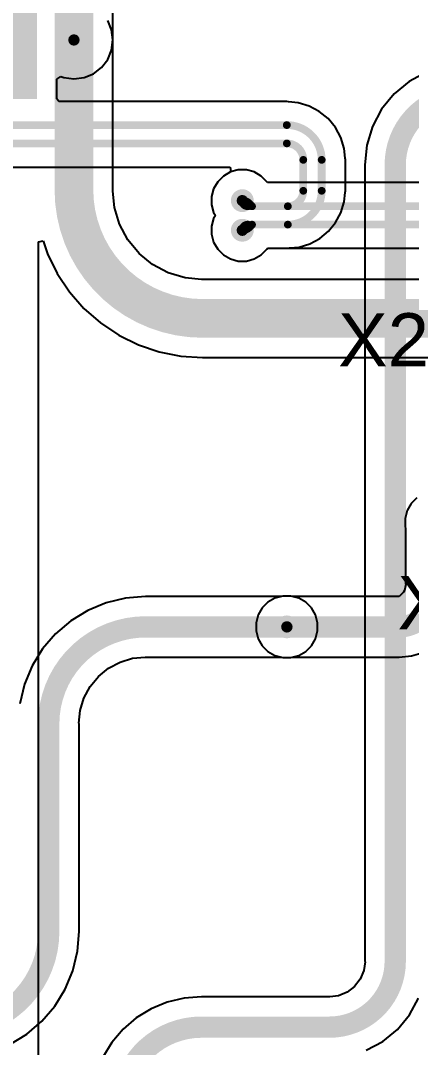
# Model space of a CAD drawing. Header units: millimetres. Extents: x -14 to 145, y 0 to 69.
# Drawn here: x 20.17 to 30.43, y 18.67 to 45.65 of the extents above; entities that cross this region are included whole.
import ezdxf

# ---------------------------------------------------------------- set-up
doc = ezdxf.new("R2010")
doc.units = ezdxf.units.MM
for name, color, linetype in [('BottomLayer', 5, 'Continuous'), ('TopLayer', 1, 'Continuous'), ('TopOverlay', 2, 'Continuous'), ('ViaHoleLayer', 16, 'Continuous')]:
    doc.layers.add(name, color=color, linetype=linetype)
doc.styles.add('Arial', font='', dxfattribs={"height": 0.2})
doc.styles.get('Arial').set_extended_font_data('Arial')

msp = doc.modelspace()

# ---------------------------------------------------------------- hatches: boundary and pattern name
at = {"layer": 'BottomLayer'}
h = msp.add_hatch(color=5, dxfattribs=at)
edge = h.paths.add_edge_path()
edge.add_arc((21.571, 45.14), 0.3, 0, 360)
h = msp.add_hatch(color=5, dxfattribs=at)
edge = h.paths.add_edge_path()
edge.add_arc((25.99, 40.919), 0.3, 0, 360)
h = msp.add_hatch(color=5, dxfattribs=at)
edge = h.paths.add_edge_path()
edge.add_arc((25.99, 40.141), 0.3, 0, 360)
h = msp.add_hatch(color=5, dxfattribs=at)
edge = h.paths.add_edge_path()
edge.add_arc((27.159, 29.722), 0.3, 0, 360)
at = {"layer": 'TopLayer'}
msp.add_hatch(color=1, dxfattribs=at).paths.add_polyline_path([(15.424, 43.591), (20.605, 43.591), (20.605, 48.213), (15.424, 48.213)])
h = msp.add_hatch(color=1, dxfattribs=at)
edge = h.paths.add_edge_path()
edge.add_arc((21.571, 45.14), 0.3, 0, 360)
h = msp.add_hatch(color=1, dxfattribs=at)
edge = h.paths.add_edge_path()
edge.add_arc((25.99, 40.919), 0.3, 0, 360)
h = msp.add_hatch(color=1, dxfattribs=at)
edge = h.paths.add_edge_path()
edge.add_arc((25.99, 40.141), 0.3, 0, 360)
h = msp.add_hatch(color=1, dxfattribs=at)
edge = h.paths.add_edge_path()
edge.add_arc((27.159, 29.722), 0.3, 0, 360)
at = {"layer": 'ViaHoleLayer'}
h = msp.add_hatch(color=16, dxfattribs=at)
edge = h.paths.add_edge_path()
edge.add_arc((21.571, 45.14), 0.15, 0, 360)
h = msp.add_hatch(color=16, dxfattribs=at)
edge = h.paths.add_edge_path()
edge.add_arc((25.99, 40.919), 0.15, 0, 360)
h = msp.add_hatch(color=16, dxfattribs=at)
edge = h.paths.add_edge_path()
edge.add_arc((25.99, 40.141), 0.15, 0, 360)
h = msp.add_hatch(color=16, dxfattribs=at)
edge = h.paths.add_edge_path()
edge.add_arc((27.159, 29.722), 0.15, 0, 360)

# ---------------------------------------------------------------- linework, layer by layer
at = {"layer": 'BottomLayer'}
for p, q in [((22.56, 45.405), (22.458, 45.652)), ((22.595, 45.14), (22.56, 45.405)), ((22.595, 41.203), (22.595, 45.14)), ((25.494, 41.565), (25.344, 41.415)), ((25.678, 41.672), (25.494, 41.565)), ((25.884, 41.727), (25.678, 41.672)), ((26.097, 41.727), (25.884, 41.727)), ((26.302, 41.672), (26.097, 41.727)), ((26.486, 41.565), (26.302, 41.672)), ((26.637, 41.415), (26.486, 41.565)), ((25.344, 41.415), (25.237, 41.231)), ((26.65, 41.393), (26.637, 41.415)), ((35.406, 41.393), (26.65, 41.393)), ((22.591, 41.171), (22.595, 41.203)), ((22.633, 40.742), (22.591, 41.171)), ((25.237, 41.231), (25.182, 41.025)), ((25.182, 41.025), (25.182, 40.812)), ((22.768, 40.3), (22.633, 40.742)), ((25.182, 40.812), (25.237, 40.607)), ((25.237, 40.607), (25.282, 40.53)), ((25.282, 40.53), (25.237, 40.453)), ((22.986, 39.891), (22.768, 40.3)), ((25.237, 40.453), (25.182, 40.247)), ((25.182, 40.247), (25.182, 40.035)), ((25.182, 40.035), (25.237, 39.829)), ((20.638, 39.838), (20.765, 39.859)), ((20.638, 11.846), (20.638, 39.838)), ((20.765, 39.859), (20.88, 39.518)), ((23.279, 39.534), (22.986, 39.891)), ((25.237, 39.829), (25.344, 39.645)), ((26.637, 39.645), (26.65, 39.667)), ((26.65, 39.667), (35.206, 39.667)), ((20.88, 39.518), (21.135, 39.001)), ((23.637, 39.24), (23.279, 39.534)), ((25.344, 39.645), (25.494, 39.494)), ((25.494, 39.494), (25.678, 39.388)), ((25.678, 39.388), (25.884, 39.333)), ((26.097, 39.333), (26.302, 39.388)), ((26.302, 39.388), (26.486, 39.494)), ((26.486, 39.494), (26.637, 39.645)), ((24.045, 39.022), (23.637, 39.24)), ((25.884, 39.333), (26.097, 39.333)), ((21.135, 39.001), (21.455, 38.522)), ((24.488, 38.888), (24.045, 39.022)), ((24.916, 38.845), (24.488, 38.888)), ((24.949, 38.85), (24.916, 38.845)), ((36.738, 38.85), (24.949, 38.85)), ((21.455, 38.522), (21.835, 38.089)), ((21.835, 38.089), (22.268, 37.709)), ((22.268, 37.709), (22.747, 37.389)), ((22.747, 37.389), (23.264, 37.135)), ((23.264, 37.135), (23.809, 36.949)), ((23.809, 36.949), (24.374, 36.837)), ((24.374, 36.837), (24.949, 36.799)), ((24.949, 36.799), (24.949, 36.8)), ((24.949, 36.8), (31.988, 36.8)), ((30.424, 32.962), (30.317, 32.777)), ((30.574, 33.112), (30.424, 32.962)), ((30.317, 32.777), (30.262, 32.572)), ((30.262, 32.572), (30.262, 32.359)), ((30.262, 32.359), (30.276, 32.308)), ((30.276, 32.308), (30.276, 30.845)), ((30.277, 30.837), (30.245, 30.675)), ((30.276, 30.845), (30.277, 30.837)), ((27.052, 30.53), (26.847, 30.475)), ((27.265, 30.53), (27.052, 30.53)), ((27.316, 30.516), (27.265, 30.53)), ((30.104, 30.516), (27.316, 30.516)), ((30.106, 30.518), (30.104, 30.516)), ((30.197, 30.605), (30.106, 30.518)), ((30.216, 30.633), (30.197, 30.605)), ((30.245, 30.675), (30.216, 30.633)), ((26.512, 30.218), (26.406, 30.034)), ((26.662, 30.369), (26.512, 30.218)), ((26.847, 30.475), (26.662, 30.369)), ((26.406, 30.034), (26.351, 29.829)), ((26.351, 29.829), (26.351, 29.616)), ((26.351, 29.616), (26.406, 29.41)), ((26.406, 29.41), (26.512, 29.226)), ((26.512, 29.226), (26.662, 29.076)), ((26.662, 29.076), (26.847, 28.969)), ((26.847, 28.969), (27.052, 28.914)), ((27.052, 28.914), (27.265, 28.914)), ((27.265, 28.914), (27.316, 28.928)), ((27.316, 28.928), (30.106, 28.928)), ((30.106, 28.927), (30.427, 28.959)), ((30.106, 28.928), (30.106, 28.927)), ((30.427, 28.959), (30.736, 29.052))]:
    msp.add_line(p, q, dxfattribs=at)
for points, const_width in [([(19.843, 44.795, -0.414214), (21.764, 46.715)], 0.559), ([(24.949, 37.825, -0.414214), (21.571, 41.203)], 1.016), ([(25.99, 40.919, -0.198912), (26.172, 40.844)], 0.203), ([(26.172, 40.216, -0.198912), (25.99, 40.141)], 0.203), ([(30.709, 29.972, -0.198912), (30.106, 29.722)], 0.559)]:
    msp.add_lwpolyline(points, format="xyb", dxfattribs=dict(at, const_width=const_width))
for points, const_width in [([(21.571, 41.203), (21.571, 45.14)], 1.016), ([(26.172, 40.844), (26.244, 40.771)], 0.203), ([(26.244, 40.771), (35.406, 40.771)], 0.203), ([(26.172, 40.216), (26.244, 40.289)], 0.203), ([(26.244, 40.289), (35.206, 40.289)], 0.203), ([(24.949, 37.825), (40.341, 37.825)], 1.016), ([(27.159, 29.722), (30.106, 29.722)], 0.559)]:
    msp.add_lwpolyline(points, dxfattribs=dict(at, const_width=const_width))
for points, const_width in [([(21.317, 45.14, 1), (21.825, 45.14, 1)], 0.508), ([(21.317, 41.203, 1), (21.825, 41.203, 1)], 0.508), ([(21.317, 41.203, 1), (21.825, 41.203, 1)], 0.508), ([(25.939, 40.919, 1), (26.041, 40.919, 1)], 0.102), ([(26.121, 40.844, 1), (26.223, 40.844, 1)], 0.102), ([(26.121, 40.844, 1), (26.223, 40.844, 1)], 0.102), ([(26.193, 40.771, 1), (26.295, 40.771, 1)], 0.102), ([(26.193, 40.771, 1), (26.295, 40.771, 1)], 0.102), ([(25.939, 40.141, 1), (26.041, 40.141, 1)], 0.102), ([(26.121, 40.216, 1), (26.223, 40.216, 1)], 0.102), ([(26.121, 40.216, 1), (26.223, 40.216, 1)], 0.102), ([(26.193, 40.289, 1), (26.295, 40.289, 1)], 0.102), ([(26.193, 40.289, 1), (26.295, 40.289, 1)], 0.102), ([(24.695, 37.825, 1), (25.203, 37.825, 1)], 0.508), ([(24.695, 37.825, 1), (25.203, 37.825, 1)], 0.508), ([(27.019, 29.722, 1), (27.298, 29.722, 1)], 0.279), ([(29.966, 29.722, 1), (30.245, 29.722, 1)], 0.279), ([(29.966, 29.722, 1), (30.245, 29.722, 1)], 0.279)]:
    msp.add_lwpolyline(points, format="xyb", close=True, dxfattribs=dict(at, const_width=const_width))
at = {"layer": 'TopLayer'}
for p, q in [((22.595, 45.14), (22.595, 47.903)), ((22.56, 44.875), (22.595, 45.14)), ((22.458, 44.628), (22.56, 44.875)), ((22.295, 44.415), (22.458, 44.628)), ((21.836, 44.15), (22.083, 44.253)), ((22.083, 44.253), (22.295, 44.415)), ((30.826, 44.292), (30.372, 44.049)), ((21.123, 44.111), (21.229, 44.182)), ((21.123, 43.591), (21.123, 44.111)), ((21.229, 44.182), (21.305, 44.15)), ((21.305, 44.15), (21.571, 44.115)), ((21.571, 44.115), (21.836, 44.15)), ((30.372, 44.049), (29.973, 43.722)), ((29.973, 43.722), (29.646, 43.324)), ((21.176, 43.526), (21.123, 43.591)), ((27.156, 43.526), (21.176, 43.526)), ((27.159, 43.526), (27.156, 43.526)), ((27.156, 43.526), (27.156, 43.526)), ((27.156, 43.526), (27.156, 43.526)), ((27.205, 43.517), (27.159, 43.526)), ((27.159, 43.526), (27.159, 43.526)), ((27.159, 43.526), (27.159, 43.526)), ((27.457, 43.492), (27.205, 43.517)), ((27.745, 43.405), (27.457, 43.492)), ((28.009, 43.264), (27.745, 43.405)), ((28.241, 43.073), (28.009, 43.264)), ((29.646, 43.324), (29.403, 42.869)), ((28.432, 42.841), (28.241, 43.073)), ((28.573, 42.576), (28.432, 42.841)), ((29.403, 42.869), (29.254, 42.376)), ((28.66, 42.289), (28.573, 42.576)), ((29.254, 42.376), (29.203, 41.863)), ((28.685, 42.036), (28.66, 42.289)), ((28.694, 41.99), (28.685, 42.036)), ((28.694, 41.178), (28.694, 41.99)), ((29.203, 41.863), (29.209, 41.863)), ((29.209, 41.863), (29.209, 20.934)), ((7.728, 41.801), (25.669, 41.801)), ((25.494, 41.565), (25.344, 41.415)), ((25.678, 41.672), (25.494, 41.565)), ((25.669, 41.801), (25.685, 41.674)), ((25.685, 41.674), (25.678, 41.672)), ((25.344, 41.415), (25.237, 41.231)), ((25.237, 41.231), (25.182, 41.025)), ((25.182, 41.025), (25.182, 40.812)), ((28.661, 40.884), (28.685, 41.131)), ((28.685, 41.131), (28.694, 41.178)), ((25.182, 40.812), (25.237, 40.607)), ((28.575, 40.601), (28.661, 40.884)), ((25.237, 40.607), (25.282, 40.53)), ((25.282, 40.53), (25.237, 40.453)), ((28.436, 40.341), (28.575, 40.601)), ((25.237, 40.453), (25.182, 40.247)), ((25.182, 40.247), (25.182, 40.035)), ((28.249, 40.113), (28.436, 40.341)), ((25.182, 40.035), (25.237, 39.829)), ((28.021, 39.926), (28.249, 40.113)), ((25.237, 39.829), (25.344, 39.645)), ((26.637, 39.645), (26.65, 39.667)), ((26.65, 39.667), (27.184, 39.667)), ((27.184, 39.667), (27.231, 39.676)), ((27.231, 39.676), (27.478, 39.701)), ((27.478, 39.701), (27.76, 39.786)), ((27.76, 39.786), (28.021, 39.926)), ((25.344, 39.645), (25.494, 39.494)), ((25.494, 39.494), (25.678, 39.388)), ((25.678, 39.388), (25.884, 39.333)), ((26.097, 39.333), (26.302, 39.388)), ((26.302, 39.388), (26.486, 39.494)), ((26.486, 39.494), (26.637, 39.645)), ((25.884, 39.333), (26.097, 39.333)), ((23.45, 30.52), (22.928, 30.479)), ((23.45, 30.516), (23.45, 30.52)), ((27.001, 30.516), (23.45, 30.516)), ((27.052, 30.53), (27.001, 30.516)), ((27.265, 30.53), (27.052, 30.53)), ((27.47, 30.475), (27.265, 30.53)), ((22.419, 30.357), (21.935, 30.156)), ((22.928, 30.479), (22.419, 30.357)), ((27.655, 30.369), (27.47, 30.475)), ((27.805, 30.218), (27.655, 30.369)), ((27.911, 30.034), (27.805, 30.218)), ((21.935, 30.156), (21.488, 29.883)), ((27.967, 29.829), (27.911, 30.034)), ((21.488, 29.883), (21.09, 29.542)), ((27.967, 29.616), (27.967, 29.829)), ((21.09, 29.542), (20.75, 29.144)), ((27.805, 29.226), (27.911, 29.41)), ((27.911, 29.41), (27.967, 29.616)), ((20.75, 29.144), (20.476, 28.698)), ((27.655, 29.076), (27.805, 29.226)), ((22.781, 28.797), (23.109, 28.897)), ((23.109, 28.897), (23.439, 28.929)), ((23.439, 28.929), (23.45, 28.928)), ((23.45, 28.928), (27.001, 28.928)), ((27.001, 28.928), (27.052, 28.914)), ((27.052, 28.914), (27.265, 28.914)), ((27.265, 28.914), (27.47, 28.969)), ((27.47, 28.969), (27.655, 29.076)), ((20.476, 28.698), (20.276, 28.214)), ((22.214, 28.418), (22.479, 28.636)), ((22.479, 28.636), (22.781, 28.797)), ((21.996, 28.154), (22.214, 28.418)), ((20.276, 28.214), (20.154, 27.704)), ((21.835, 27.851), (21.996, 28.154)), ((21.735, 27.523), (21.835, 27.851)), ((21.703, 27.193), (21.735, 27.523)), ((21.704, 27.182), (21.703, 27.193)), ((21.704, 21.721), (21.704, 27.182)), ((21.667, 21.199), (21.708, 21.721)), ((21.708, 21.721), (21.704, 21.721)), ((21.544, 20.69), (21.667, 21.199)), ((29.21, 20.926), (29.179, 20.692)), ((29.209, 20.934), (29.21, 20.926)), ((21.344, 20.206), (21.544, 20.69)), ((29.179, 20.692), (29.086, 20.466)), ((28.937, 20.273), (28.744, 20.124)), ((29.086, 20.466), (28.937, 20.273)), ((21.07, 19.759), (21.344, 20.206)), ((24.462, 19.967), (24.019, 19.861)), ((24.917, 20.003), (24.462, 19.967)), ((24.917, 20.001), (24.917, 20.003)), ((28.276, 20.001), (24.917, 20.001)), ((28.284, 20), (28.276, 20.001)), ((28.518, 20.031), (28.284, 20)), ((28.744, 20.124), (28.518, 20.031)), ((30.377, 19.53), (30.611, 19.967)), ((20.73, 19.361), (21.07, 19.759)), ((24.019, 19.861), (23.597, 19.686)), ((23.208, 19.448), (22.862, 19.152)), ((23.597, 19.686), (23.208, 19.448)), ((30.063, 19.147), (30.377, 19.53)), ((20.332, 19.021), (20.73, 19.361)), ((19.885, 18.747), (20.332, 19.021)), ((22.862, 19.152), (22.565, 18.805)), ((29.68, 18.833), (30.063, 19.147)), ((22.565, 18.805), (22.327, 18.416)), ((29.243, 18.599), (29.68, 18.833))]:
    msp.add_line(p, q, dxfattribs=at)
for points, const_width in [([(21.571, 45.14), (21.571, 48.332)], 1.016), ([(7.728, 42.905), (27.156, 42.905)], 0.203), ([(27.156, 42.905), (27.159, 42.905)], 0.203), ([(7.728, 42.422), (27.159, 42.422)], 0.203), ([(27.59, 41.178), (27.59, 41.99)], 0.203), ([(28.073, 41.178), (28.073, 41.99)], 0.203), ([(30.003, 20.934), (30.003, 41.863)], 0.559), ([(26.138, 40.771), (27.184, 40.771)], 0.203), ([(26.138, 40.289), (27.184, 40.289)], 0.203), ([(23.45, 29.722), (27.159, 29.722)], 0.559), ([(20.91, 21.721), (20.91, 27.182)], 0.559), ([(24.917, 19.207), (28.276, 19.207)], 0.559)]:
    msp.add_lwpolyline(points, dxfattribs=dict(at, const_width=const_width))
for points, const_width in [([(21.317, 45.14, 1), (21.825, 45.14, 1)], 0.508), ([(27.105, 42.905, 1), (27.207, 42.905, 1)], 0.102), ([(27.105, 42.905, 1), (27.207, 42.905, 1)], 0.102), ([(27.108, 42.905, 1), (27.209, 42.905, 1)], 0.102), ([(27.108, 42.905, 1), (27.209, 42.905, 1)], 0.102), ([(27.108, 42.422, 1), (27.209, 42.422, 1)], 0.102), ([(27.108, 42.422, 1), (27.209, 42.422, 1)], 0.102), ([(27.54, 41.99, 1), (27.641, 41.99, 1)], 0.102), ([(27.54, 41.99, 1), (27.641, 41.99, 1)], 0.102), ([(28.022, 41.99, 1), (28.124, 41.99, 1)], 0.102), ([(28.022, 41.99, 1), (28.124, 41.99, 1)], 0.102), ([(29.864, 41.863, 1), (30.143, 41.863, 1)], 0.279), ([(29.864, 41.863, 1), (30.143, 41.863, 1)], 0.279), ([(27.54, 41.178, 1), (27.641, 41.178, 1)], 0.102), ([(27.54, 41.178, 1), (27.641, 41.178, 1)], 0.102), ([(28.022, 41.178, 1), (28.124, 41.178, 1)], 0.102), ([(28.022, 41.178, 1), (28.124, 41.178, 1)], 0.102), ([(25.939, 40.919, 1), (26.041, 40.919, 1)], 0.102), ([(26.087, 40.771, 1), (26.189, 40.771, 1)], 0.102), ([(26.087, 40.771, 1), (26.189, 40.771, 1)], 0.102), ([(27.133, 40.771, 1), (27.235, 40.771, 1)], 0.102), ([(27.133, 40.771, 1), (27.235, 40.771, 1)], 0.102), ([(25.939, 40.141, 1), (26.041, 40.141, 1)], 0.102), ([(26.087, 40.289, 1), (26.189, 40.289, 1)], 0.102), ([(26.087, 40.289, 1), (26.189, 40.289, 1)], 0.102), ([(27.133, 40.289, 1), (27.235, 40.289, 1)], 0.102), ([(27.133, 40.289, 1), (27.235, 40.289, 1)], 0.102), ([(23.31, 29.722, 1), (23.59, 29.722, 1)], 0.279), ([(23.31, 29.722, 1), (23.59, 29.722, 1)], 0.279), ([(27.019, 29.722, 1), (27.298, 29.722, 1)], 0.279), ([(20.77, 27.182, 1), (21.05, 27.182, 1)], 0.279), ([(20.77, 27.182, 1), (21.05, 27.182, 1)], 0.279), ([(20.77, 21.721, 1), (21.05, 21.721, 1)], 0.279), ([(20.77, 21.721, 1), (21.05, 21.721, 1)], 0.279), ([(29.864, 20.934, 1), (30.143, 20.934, 1)], 0.279), ([(29.864, 20.934, 1), (30.143, 20.934, 1)], 0.279), ([(24.777, 19.207, 1), (25.057, 19.207, 1)], 0.279), ([(24.777, 19.207, 1), (25.057, 19.207, 1)], 0.279), ([(28.136, 19.207, 1), (28.416, 19.207, 1)], 0.279), ([(28.136, 19.207, 1), (28.416, 19.207, 1)], 0.279)]:
    msp.add_lwpolyline(points, format="xyb", close=True, dxfattribs=dict(at, const_width=const_width))
for points, const_width in [([(30.003, 41.863, -0.414214), (31.832, 43.692)], 0.559), ([(27.159, 42.905, -0.414215), (28.073, 41.99)], 0.203), ([(27.159, 42.422, -0.414214), (27.59, 41.99)], 0.203), ([(28.073, 41.178, -0.414214), (27.184, 40.289)], 0.203), ([(27.59, 41.178, -0.414214), (27.184, 40.771)], 0.203), ([(26.138, 40.771, -0.414214), (25.99, 40.919)], 0.203), ([(25.99, 40.141, -0.414214), (26.138, 40.289)], 0.203), ([(20.91, 27.182, -0.414214), (23.45, 29.722)], 0.559), ([(20.91, 21.721, -0.414214), (18.37, 19.181)], 0.559), ([(30.003, 20.934, -0.414214), (28.276, 19.207)], 0.559), ([(22.806, 17.096, -0.414214), (24.917, 19.207)], 0.559)]:
    msp.add_lwpolyline(points, format="xyb", dxfattribs=dict(at, const_width=const_width))

# ---------------------------------------------------------------- texts
at = {"layer": 'TopOverlay', "style": 'Arial'}
for s, p in [('X2', (28.503, 36.564)), ('X1', (30.063, 29.659))]:
    msp.add_text(s, height=1.397, dxfattribs=at).set_placement(p)

doc.saveas('drawing.dxf')
